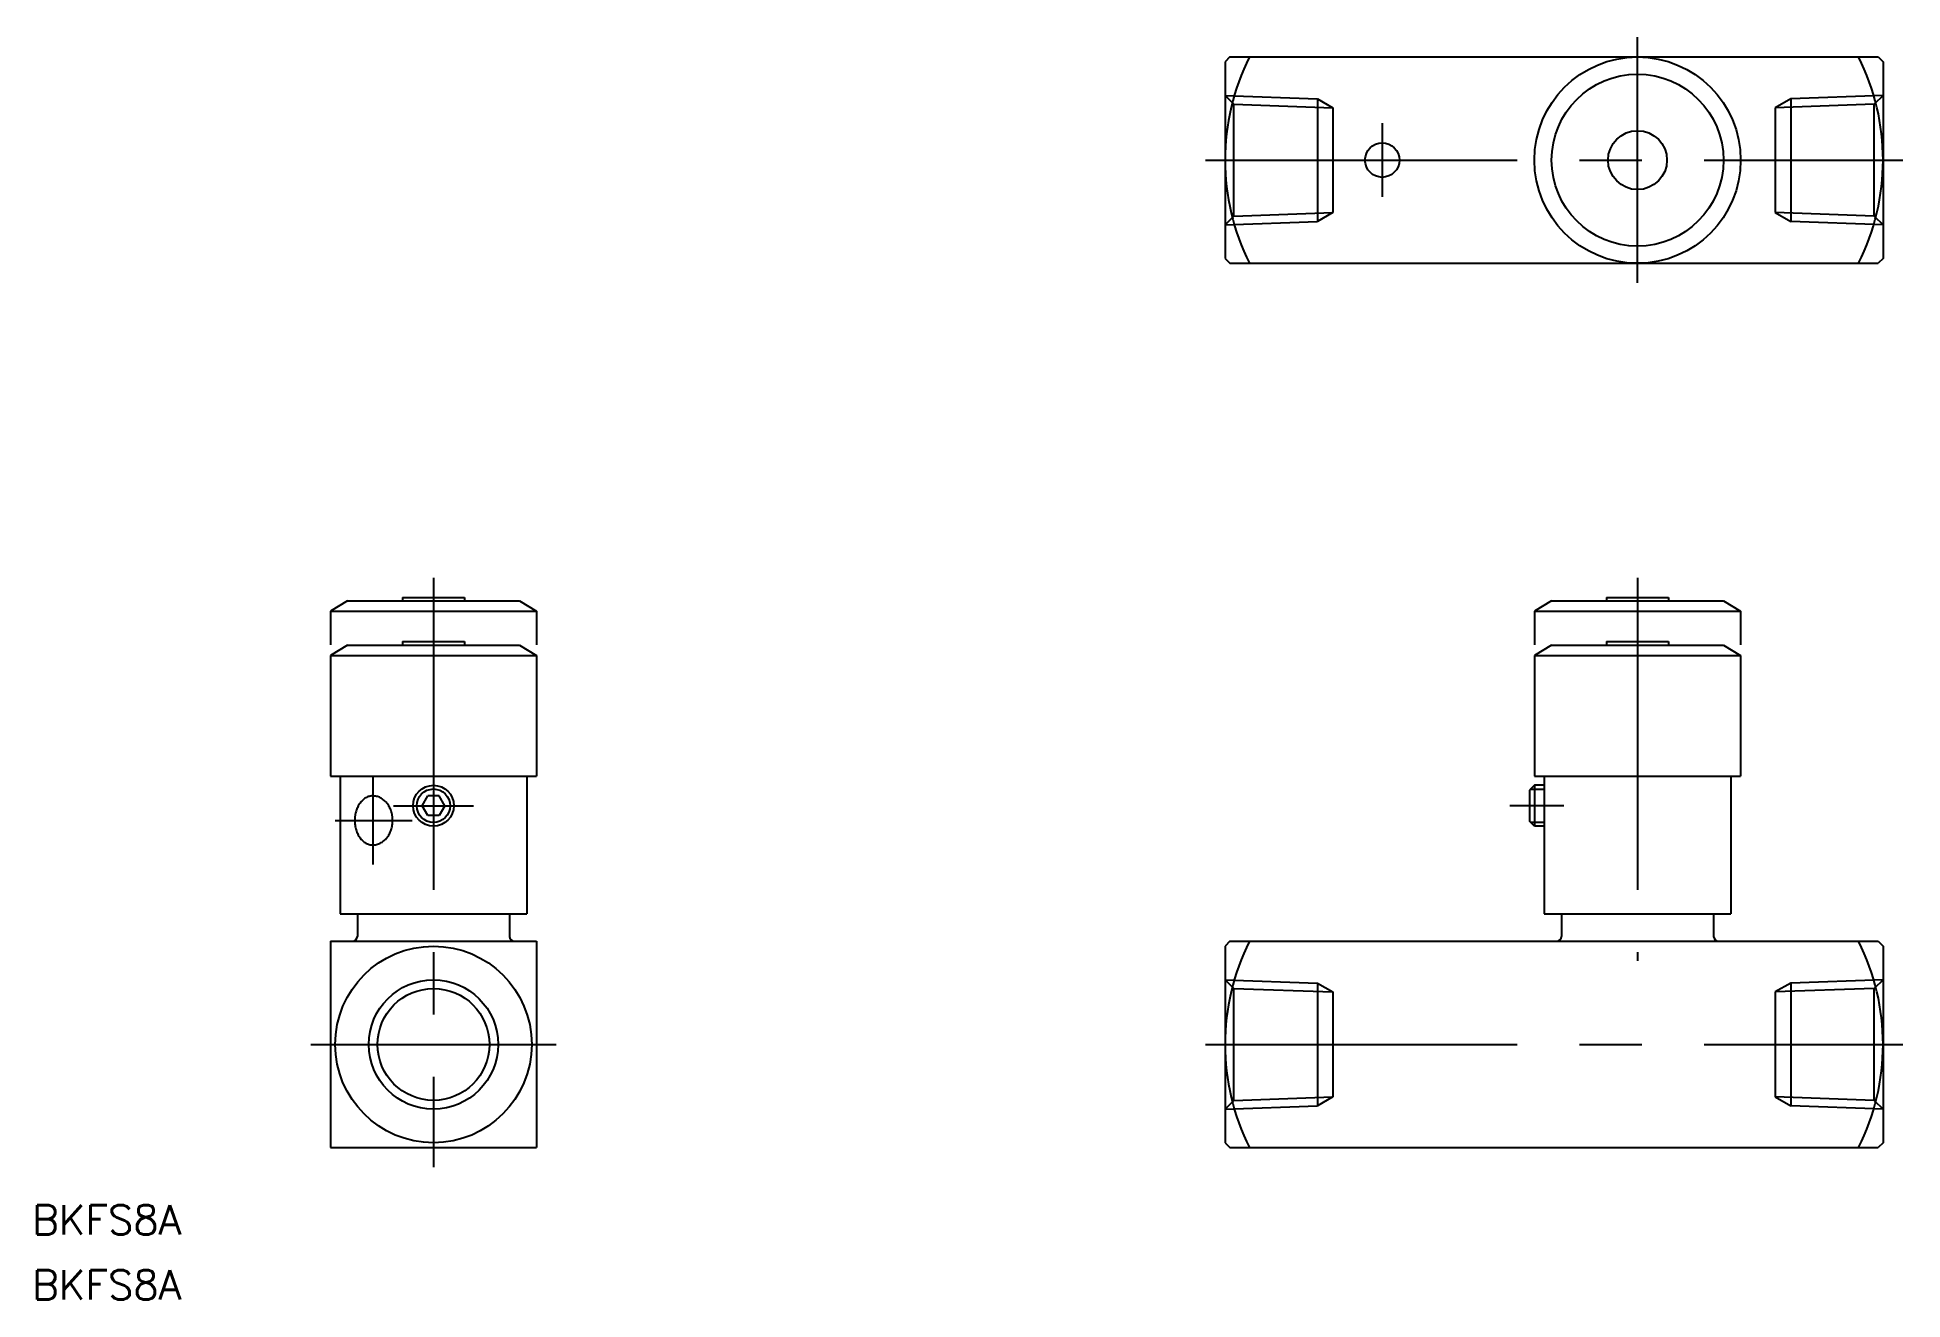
# Model space of a CAD drawing. Extents: x -40 to 150, y -26 to 102.
import ezdxf

# ---------------------------------------------------------------- set-up
doc = ezdxf.new("R2010")
doc.units = 0
for name, pattern in [('CENTER', [50.8, 31.75, -6.35, 6.35, -6.35]), ('DASHED', [19.05, 12.7, -6.35]), ('PHANTOM', [63.5, 31.75, -6.35, 6.35, -6.35, 6.35, -6.35])]:
    doc.linetypes.add(name, pattern=pattern)
doc.layers.get('0').update_dxf_attribs({"linetype": 'CONTINUOUS'})
doc.layers.add('CENTER', color=1, linetype='CENTER')
doc.styles.get("Standard").update_dxf_attribs({"font": 'txt.shx', "height": 3, "bigfont": 'bigfont.shx'})

msp = doc.modelspace()

# ---------------------------------------------------------------- linework, layer by layer
at = {"color": 7, "linetype": 'CONTINUOUS'}
for p, q in [((81.1, 100.5), (80.6, 100)), ((80.6, 100), (80.6, 80)), ((81.1, 100.5), (147.1, 100.5)), ((147.1, 100.5), (147.6, 100)), ((147.6, 100), (147.6, 80)), ((80.6, 80), (81.1, 79.5)), ((147.6, 80), (147.1, 79.5)), ((81.1, 79.5), (147.1, 79.5)), ((-8.75, 40.65), (-10.5, 39.6)), ((-8.75, 40.65), (8.75, 40.65)), ((-3.15, 41), (3.15, 41)), ((-3.15, 41), (-3.15, 40.65)), ((3.15, 41), (3.15, 40.65)), ((8.75, 40.65), (10.5, 39.6)), ((113.85, 40.65), (112.1, 39.6)), ((113.85, 40.65), (131.35, 40.65)), ((119.45, 41), (119.45, 40.65)), ((119.45, 41), (125.75, 41)), ((125.75, 41), (125.75, 40.65)), ((131.35, 40.65), (133.1, 39.6)), ((-10.5, 39.6), (10.5, 39.6)), ((-10.5, 39.6), (-10.5, 27.3)), ((10.5, 39.6), (10.5, 27.3)), ((112.1, 39.6), (133.1, 39.6)), ((112.1, 39.6), (112.1, 27.3)), ((133.1, 39.6), (133.1, 27.3)), ((-10.5, 27.3), (10.5, 27.3)), ((-9.5, 27.3), (-9.5, 13.3)), ((9.5, 27.3), (9.5, 13.3)), ((112.1, 27.3), (133.1, 27.3)), ((113.1, 27.3), (113.1, 13.3)), ((132.1, 27.3), (132.1, 13.3)), ((-1.15, 24.3), (-0.57, 25.29)), ((0.57, 25.29), (-0.57, 25.29)), ((1.15, 24.3), (0.57, 25.29)), ((112.1, 26.38), (111.6, 25.88)), ((111.6, 25.88), (111.6, 22.72)), ((113.1, 25.95), (111.67, 25.95)), ((113.1, 26.38), (112.1, 26.38)), ((112.1, 26.38), (112.1, 22.22)), ((-0.57, 23.31), (-1.15, 24.3)), ((0.57, 23.31), (-0.57, 23.31)), ((1.15, 24.3), (0.57, 23.31)), ((112.1, 22.22), (111.6, 22.72)), ((113.1, 22.6), (111.72, 22.6)), ((113.1, 22.22), (112.1, 22.22)), ((-9.5, 13.3), (9.5, 13.3)), ((-7.75, 13.3), (-7.75, 11)), ((7.75, 13.3), (7.75, 11)), ((113.1, 13.3), (132.1, 13.3)), ((114.85, 13.3), (114.85, 11)), ((130.35, 13.3), (130.35, 11)), ((-10.5, 10.5), (-10.5, -10.5)), ((-10.5, 10.5), (10.5, 10.5)), ((10.5, 10.5), (10.5, -10.5)), ((81.1, 10.5), (80.6, 10)), ((80.6, 10), (80.6, -10)), ((81.1, 10.5), (147.1, 10.5)), ((147.1, 10.5), (147.6, 10)), ((147.6, 10), (147.6, -10)), ((-10.5, -10.5), (10.5, -10.5)), ((80.6, -10), (81.1, -10.5)), ((81.1, -10.5), (147.1, -10.5)), ((147.6, -10), (147.1, -10.5))]:
    msp.add_line(p, q, dxfattribs=at)
at = {"color": 3, "linetype": 'DASHED'}
for p, q in [((80.6, 96.58), (90, 96.25)), ((80.6, 96.58), (81.49, 95.69)), ((81.49, 95.69), (91.58, 95.34)), ((81.49, 84.31), (81.49, 95.69)), ((90, 96.25), (91.58, 95.34)), ((90, 96.25), (90, 83.75)), ((90, 95.39), (90, 84.61)), ((91.58, 95.34), (91.58, 84.66)), ((138.2, 96.25), (136.62, 95.34)), ((146.71, 95.69), (136.62, 95.34)), ((136.62, 95.34), (136.62, 84.66)), ((147.6, 96.58), (138.2, 96.25)), ((138.2, 96.25), (138.2, 83.75)), ((138.2, 95.39), (138.2, 84.61)), ((147.6, 96.58), (146.71, 95.69)), ((146.71, 84.31), (146.71, 95.69)), ((81.49, 84.31), (80.6, 83.42)), ((80.6, 83.42), (90, 83.75)), ((81.49, 84.31), (91.58, 84.66)), ((91.58, 84.66), (90, 83.75)), ((146.71, 84.31), (136.62, 84.66)), ((136.62, 84.66), (138.2, 83.75)), ((147.6, 83.42), (138.2, 83.75)), ((146.71, 84.31), (147.6, 83.42)), ((80.6, 6.58), (90, 6.25)), ((80.6, 6.58), (81.49, 5.69)), ((90, 6.25), (91.58, 5.34)), ((90, 6.25), (90, -6.25)), ((138.2, 6.25), (136.62, 5.34)), ((147.6, 6.58), (138.2, 6.25)), ((138.2, 6.25), (138.2, -6.25)), ((147.6, 6.58), (146.71, 5.69)), ((81.49, 5.69), (91.58, 5.34)), ((81.49, -5.69), (81.49, 5.69)), ((90, 5.39), (90, -5.39)), ((91.58, 5.34), (91.58, -5.34)), ((146.71, 5.69), (136.62, 5.34)), ((136.62, 5.34), (136.62, -5.34)), ((138.2, 5.39), (138.2, -5.39)), ((146.71, -5.69), (146.71, 5.69)), ((81.49, -5.69), (80.6, -6.58)), ((81.49, -5.69), (91.58, -5.34)), ((91.58, -5.34), (90, -6.25)), ((146.71, -5.69), (136.62, -5.34)), ((136.62, -5.34), (138.2, -6.25)), ((146.71, -5.69), (147.6, -6.58)), ((80.6, -6.58), (90, -6.25)), ((147.6, -6.58), (138.2, -6.25))]:
    msp.add_line(p, q, dxfattribs=at)
at = {"color": 3, "linetype": 'PHANTOM'}
for p, q in [((-8.75, 45.15), (-10.5, 44.1)), ((-10.5, 44.1), (10.5, 44.1)), ((-10.5, 44.1), (-10.5, 40.67)), ((-8.75, 45.15), (8.75, 45.15)), ((-3.15, 45.5), (3.15, 45.5)), ((-3.15, 45.5), (-3.15, 45.15)), ((3.15, 45.5), (3.15, 45.15)), ((8.75, 45.15), (10.5, 44.1)), ((10.5, 44.1), (10.5, 40.67)), ((113.85, 45.15), (112.1, 44.1)), ((112.1, 44.1), (133.1, 44.1)), ((112.1, 44.1), (112.1, 40.67)), ((113.85, 45.15), (131.35, 45.15)), ((119.45, 45.5), (125.75, 45.5)), ((119.45, 45.5), (119.45, 45.15)), ((125.75, 45.5), (125.75, 45.15)), ((131.35, 45.15), (133.1, 44.1)), ((133.1, 44.1), (133.1, 40.67))]:
    msp.add_line(p, q, dxfattribs=at)
at = {"color": 7, "linetype": 'CONTINUOUS'}
for points in [[(-6.19, 25.3, 0.049127), (-6.54, 25.25, 0.049127), (-6.89, 25.11, 0.049127), (-7.2, 24.88, 0.049127), (-7.48, 24.57, 0.049127), (-7.7, 24.19, 0.049127), (-7.87, 23.76, 0.049127), (-7.98, 23.29, 0.049127), (-8.01, 22.8, 0.049127), (-7.98, 22.31, 0.049127), (-7.87, 21.84, 0.049127), (-7.7, 21.41, 0.049127), (-7.48, 21.03, 0.049127), (-7.2, 20.72, 0.049127), (-6.89, 20.49, 0.049127), (-6.54, 20.35, 0.049127), (-6.19, 20.3, -1)], [(-6.19, 20.3, 0.049127), (-5.79, 20.35, 0.049127), (-5.41, 20.49, 0.049127), (-5.06, 20.72, 0.049127), (-4.75, 21.03, 0.049127), (-4.5, 21.41, 0.049127), (-4.32, 21.84, 0.049127), (-4.2, 22.31, 0.049127), (-4.16, 22.8, 0.049127), (-4.2, 23.29, 0.049127), (-4.32, 23.76, 0.049127), (-4.5, 24.19, 0.049127), (-4.75, 24.57, 0.049127), (-5.06, 24.88, 0.049127), (-5.41, 25.11, 0.049127), (-5.79, 25.25, 0.049127), (-6.19, 25.3, -1)]]:
    msp.add_lwpolyline(points, format="xyb", dxfattribs=at)
for centre, radius in [((122.6, 90), 10.5), ((122.6, 90), 8.75), ((96.6, 90), 1.75), ((122.6, 90), 3), ((0, 24.3), 2.08), ((0, 24.3), 1.7), ((0, 0), 10), ((0, 0), 5.69)]:
    msp.add_circle(centre, radius, dxfattribs=at)
at = {"color": 3, "linetype": 'CONTINUOUS'}
msp.add_circle((0, 0), 6.58, dxfattribs=at)
at = {"color": 7, "linetype": 'CONTINUOUS'}
for centre, radius, start, end in [((103.9, 90), 23.3, 153.215, 206.785), ((124.3, 90), 23.3, 333.215, 26.785), ((-8.25, 11), 0.5, 270, 0), ((8.25, 11), 0.5, 180, 270), ((103.9, 0), 23.3, 153.215, 206.785), ((114.35, 11), 0.5, 270, 0), ((130.85, 11), 0.5, 180, 270), ((124.3, 0), 23.3, 333.215, 26.785)]:
    msp.add_arc(centre, radius, start, end, dxfattribs=at)
at = {"layer": 'CENTER', "color": 1, "linetype": 'CENTER'}
for p, q in [((122.6, 77.5), (122.6, 102.5)), ((96.6, 93.75), (96.6, 86.25)), ((78.6, 90), (149.6, 90)), ((0, 47.5), (0, -12.5)), ((122.6, 47.5), (122.6, 8.5)), ((-6.19, 27.3), (-6.19, 18.3)), ((-10.01, 22.8), (-2.16, 22.8)), ((-4.08, 24.3), (4.08, 24.3)), ((115.1, 24.3), (109.6, 24.3)), ((-12.5, 0), (12.5, 0)), ((78.6, 0), (149.6, 0))]:
    msp.add_line(p, q, dxfattribs=at)

# ---------------------------------------------------------------- texts
at = {"color": 7, "linetype": 'CONTINUOUS'}
for p in [(-40.85, -19.34), (-40.85, -25.97)]:
    msp.add_text('BKFS8A', height=3, dxfattribs=at).set_placement(p)

doc.saveas('drawing.dxf')
